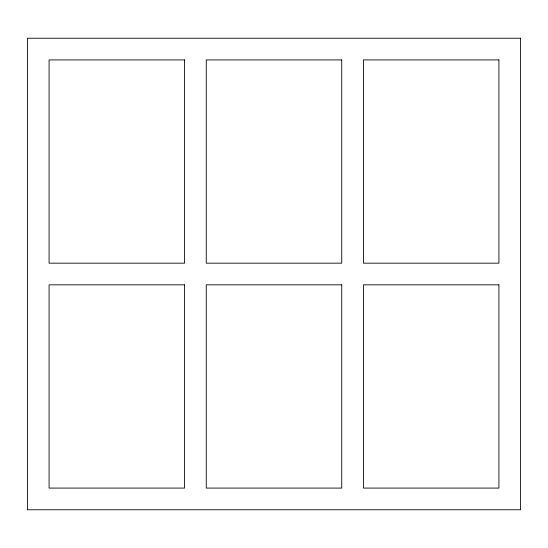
<?xml version="1.0" encoding="UTF-8"?>
<svg xmlns="http://www.w3.org/2000/svg" width="548" height="548" viewBox="0 0 548 548"><rect width="100%" height="100%" fill="white"/><g stroke="black" fill="none" stroke-linecap="round" stroke-linejoin="round"><path stroke-width="0.82" d="M520.6 38.237L27.4 38.237L27.4 509.763L520.6 509.763L520.6 38.237M184.573 59.917L49.08 59.917L49.08 263.163L184.573 263.163L184.573 59.917M341.747 59.917L206.254 59.917L206.254 263.163L341.747 263.163L341.747 59.917M498.92 59.917L363.427 59.917L363.427 263.163L498.92 263.163L498.92 59.917M184.573 284.837L49.08 284.837L49.08 488.083L184.573 488.083L184.573 284.837M341.747 284.837L206.254 284.837L206.254 488.083L341.747 488.083L341.747 284.837M498.92 284.837L363.427 284.837L363.427 488.083L498.92 488.083L498.92 284.837"/></g></svg>
